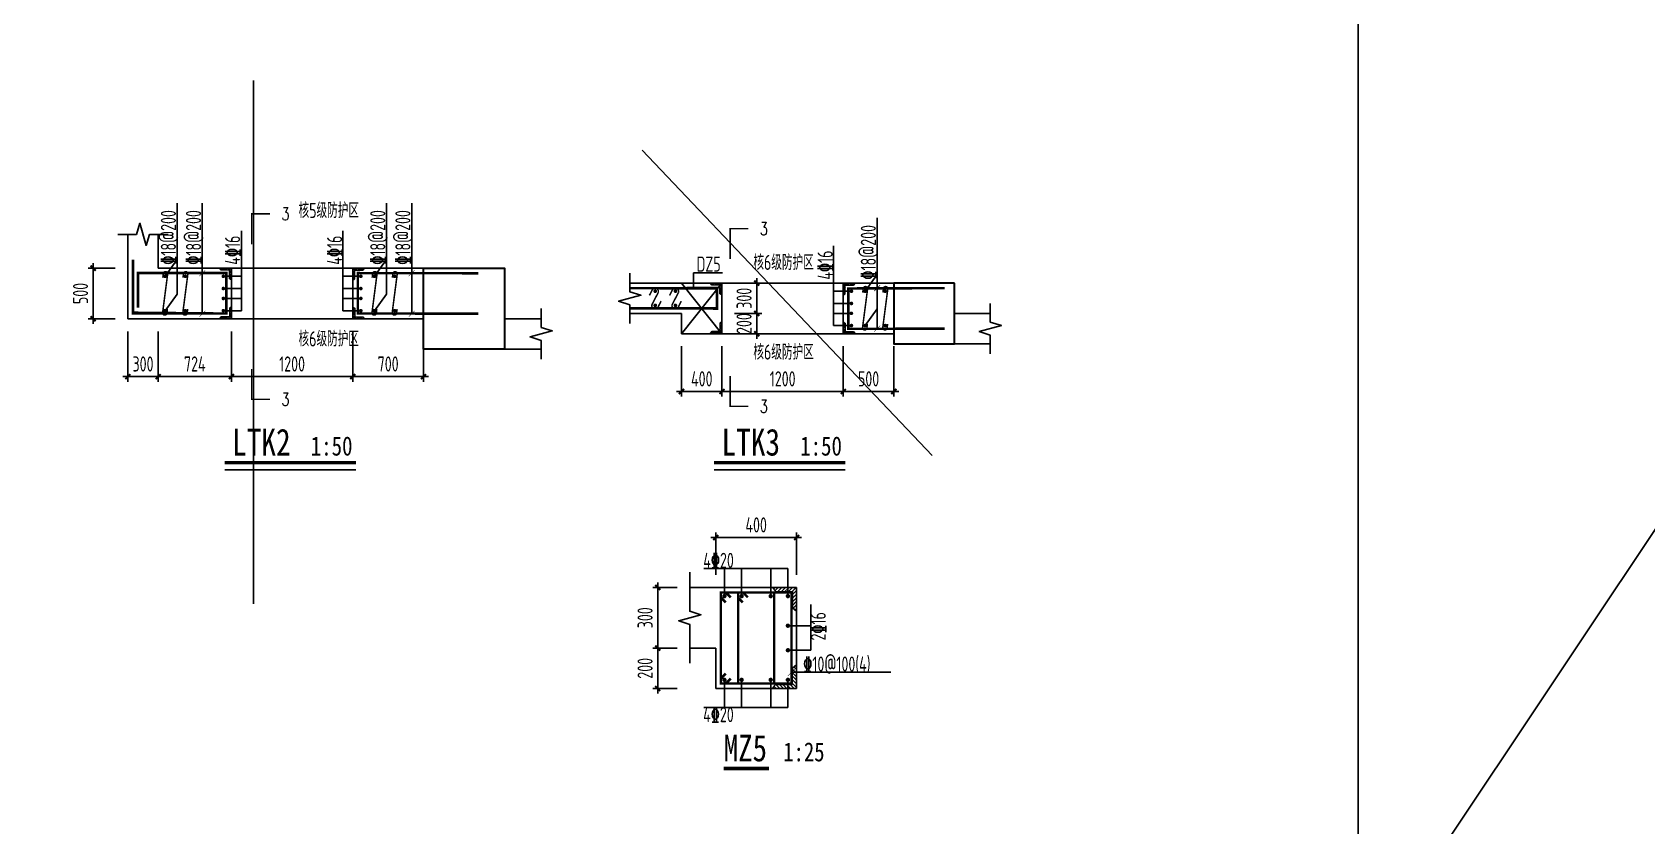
# Model space of a CAD drawing. Extents: x -502255 to 1362592, y -400300 to 332622.
# Drawn here: x 396208 to 412178, y -178782 to -170935 of the extents above; entities that cross this region are included whole.
import ezdxf

# ---------------------------------------------------------------- set-up
doc = ezdxf.new("R2010")
doc.units = 0
doc.header["$LTSCALE"] = 1000
doc.header["$MEASUREMENT"] = 0
doc.linetypes.add('DASH', pattern=[0.35, 0.25, -0.1])
for name, color, linetype in [('0_XREF', 7, 'Continuous'), ('DIM', 3, 'Continuous'), ('DIM_SYMB', 3, 'Continuous'), ('PUB_TEXT', 7, 'Continuous'), ('REIN', 1, 'Continuous'), ('REINL', 1, 'Continuous'), ('RF-QT', 30, 'Continuous'), ('TEXT', 53, 'Continuous'), ('THIN', 7, 'Continuous'), ('WALL', 2, 'Continuous')]:
    doc.layers.add(name, color=color, linetype=linetype)
doc.layers.add('人防细线', color=142, linetype='Continuous', lineweight=18)
doc.layers.add('砼柱', color=2, linetype='Continuous', lineweight=35)
doc.styles.add('_TCH_LABEL', font='COMPLEX', dxfattribs={"bigfont": 'GBCBIG'})
doc.styles.get("Standard").update_dxf_attribs({"font": 'tssdeng2.shx', "width": 0.7, "bigfont": '@@hztxt.shx'})
doc.styles.add('TSSD_Rein', font='tssdeng2.shx', dxfattribs={"width": 0.7, "bigfont": 'hztxt.shx'})
doc.styles.add('TYDG_01', font='', dxfattribs={"width": 0.8})
doc.styles.add('TYDG_03', font='simhei.ttf', dxfattribs={"width": 0.8})
doc.styles.get('TYDG_01').set_extended_font_data('SimSun')
doc.dimstyles.new('TSSD_50_50', dxfattribs={"dimtxt": 150, "dimasz": 50, "dimexe": 50, "dimexo": 125, "dimgap": 50, "dimtad": 1, "dimdec": 0, "dimzin": 0, "dimdsep": 46, "dimtxsty": 'Standard', "dimblk": 'ARCHTICK', "dimcen": 0, "dimdle": 50, "dimclrt": 7, "dimadec": 0, "dimazin": 0, "dimtfac": 1, "dimtdec": 0, "dimtix": 1, "dimtmove": 2, "dimatfit": 3, "dimfxl": 1, "dimtolj": 1, "dimtzin": 0, "dimarcsym": 0})

# ---------------------------------------------------------------- blocks, each defined once
blk = doc.blocks.new('MJ-U')
at = {"layer": 'WALL'}
h = blk.add_hatch(dxfattribs=at)
h.set_pattern_fill('ANSI31', color=6, scale=100, style=0)
h.set_pattern_definition([(45, (-873776.4609125886, -21584.62969364412), (-8.838834764831843, 8.838834764831844), [])])
h.paths.add_polyline_path([(-117.2434895858169, 0), (0, 0), (0, -118.4789451621473), (-20, -104.432258605957), (-20, -20), (-100.4030792638659, -20)])
at = {"layer": 'WALL', "color": 6}
blk.add_line((-117.2434895858169, 0), (-100.4030792638659, -20), dxfattribs=at)
at = {"layer": '人防细线', "color": 6}
for p, q in [((-117.2434895858169, 0), (0, 0)), ((-100.4030792638659, -20), (-117.2434895858169, 0)), ((0, 0), (0, -118.4789451621473)), ((-20, -20), (-100.4030792638659, -20)), ((-20, -104.432258605957), (-20, -20)), ((0, -118.4789451621473), (-20, -104.432258605957))]:
    blk.add_line(p, q, dxfattribs=at)
blk = doc.blocks.new('_ArchTick')
at = {"color": 0, "linetype": 'ByBlock', "const_width": 0.4}
blk.add_lwpolyline([(-0.5, -0.5), (0.5, 0.5)], dxfattribs=at)
blk = doc.blocks.new('*D1205')
at = {"layer": 'Defpoints', "color": 0, "transparency": 16777216}
for p in [(398177.5225163624, -173768.3104806227), (399377.5491287995, -173768.3104806405), (399377.5491287995, -174340.3770073185)]:
    blk.add_point(p, dxfattribs=at)
at = {"layer": 'DIM', "color": 0, "lineweight": -2, "transparency": 16777216}
for p, q in [((398177.5225163624, -173893.3104806227), (398177.5225163624, -174390.3770073185)), ((399377.5491287995, -173893.3104806405), (399377.5491287995, -174390.3770073185)), ((398127.5225163624, -174340.3770073185), (399427.5491287995, -174340.3770073185))]:
    blk.add_line(p, q, dxfattribs=at)
at = {"layer": 'DIM', "color": 0, "lineweight": -2, "transparency": 16777216, "xscale": 50, "yscale": 50, "zscale": 50, "rotation": 180}
blk.add_blockref('_ArchTick', (398177.5225163624, -174340.3770073185), dxfattribs=at)
at = {"layer": 'DIM', "color": 0, "lineweight": -2, "transparency": 16777216, "xscale": 50, "yscale": 50, "zscale": 50}
blk.add_blockref('_ArchTick', (399377.5491287995, -174340.3770073185), dxfattribs=at)
at = {"layer": 'DIM', "color": 7, "transparency": 16777216, "insert": (398777.5358225809, -174215.3770073185), "char_height": 150, "attachment_point": 5}
blk.add_mtext('\\A1;1200', dxfattribs=at)
blk = doc.blocks.new('*D1206')
at = {"layer": 'Defpoints', "color": 0, "transparency": 16777216}
for p in [(399377.5491287995, -173768.3104806346), (400078.0491084196, -173768.3104806284, -352.7284898632257), (400078.0491084196, -174340.3770073185)]:
    blk.add_point(p, dxfattribs=at)
at = {"layer": 'DIM', "color": 0, "lineweight": -2, "transparency": 16777216}
for p, q in [((399377.5491287995, -173893.3104806346), (399377.5491287995, -174390.3770073185)), ((400078.0491084196, -173893.3104806284), (400078.0491084196, -174390.3770073185)), ((399327.5491287995, -174340.3770073185), (400128.0491084196, -174340.3770073185))]:
    blk.add_line(p, q, dxfattribs=at)
at = {"layer": 'DIM', "color": 0, "lineweight": -2, "transparency": 16777216, "xscale": 50, "yscale": 50, "zscale": 50, "rotation": 180}
blk.add_blockref('_ArchTick', (399377.5491287995, -174340.3770073185), dxfattribs=at)
at = {"layer": 'DIM', "color": 0, "lineweight": -2, "transparency": 16777216, "xscale": 50, "yscale": 50, "zscale": 50}
blk.add_blockref('_ArchTick', (400078.0491084196, -174340.3770073185), dxfattribs=at)
at = {"layer": 'DIM', "color": 7, "transparency": 16777216, "insert": (399727.7991186095, -174215.3770073185), "char_height": 150, "attachment_point": 5}
blk.add_mtext('\\A1;700', dxfattribs=at)
blk = doc.blocks.new('*D1207')
at = {"layer": 'Defpoints', "color": 0, "transparency": 16777216}
for p in [(397453.0491491794, -173768.3104806278, -364.8000059774971), (398177.5225163625, -173768.3104806344), (397453.0491491792, -174340.3770073182)]:
    blk.add_point(p, dxfattribs=at)
at = {"layer": 'DIM', "color": 0, "lineweight": -2, "transparency": 16777216}
for p, q in [((397453.0491491794, -173893.3104806278), (397453.0491491792, -174390.3770073182)), ((398177.5225163625, -173893.3104806344), (398177.5225163623, -174390.3770073183)), ((398227.5225163624, -174340.3770073184), (397403.0491491792, -174340.3770073181))]:
    blk.add_line(p, q, dxfattribs=at)
at = {"layer": 'DIM', "color": 0, "lineweight": -2, "transparency": 16777216, "xscale": 50, "yscale": 50, "zscale": 50}
for p, rotation in [((397453.0491491792, -174340.3770073182), 179.9999999999851), ((398177.5225163624, -174340.3770073183), 359.9999999999851)]:
    blk.add_blockref('_ArchTick', p, dxfattribs=dict(at, rotation=rotation))
at = {"layer": 'DIM', "color": 7, "transparency": 16777216, "insert": (397815.2858327708, -174215.3770073183), "char_height": 150, "attachment_point": 5}
blk.add_mtext('\\A1;724', dxfattribs=at)
blk = doc.blocks.new('*D1208')
at = {"layer": 'Defpoints', "color": 0, "transparency": 16777216}
for p in [(397153.0491491723, -173768.3104806303, -213.7385498174705), (397453.0491491794, -173768.3104806278, -364.8000059774971), (397453.0491491794, -174340.3770073182)]:
    blk.add_point(p, dxfattribs=at)
at = {"layer": 'DIM', "color": 0, "lineweight": -2, "transparency": 16777216}
for p, q in [((397153.0491491723, -173893.3104806303), (397153.0491491723, -174390.3770073182)), ((397453.0491491794, -173893.3104806278), (397453.0491491794, -174390.3770073182)), ((397153.0491491723, -174340.3770073182), (397103.0491491723, -174340.3770073182)), ((397153.0491491723, -174340.3770073182), (397453.0491491794, -174340.3770073182)), ((397453.0491491794, -174340.3770073182), (397503.0491491794, -174340.3770073182))]:
    blk.add_line(p, q, dxfattribs=at)
at = {"layer": 'DIM', "color": 0, "lineweight": -2, "transparency": 16777216, "xscale": 50, "yscale": 50, "zscale": 50}
blk.add_blockref('_ArchTick', (397153.0491491723, -174340.3770073182), dxfattribs=at)
at = {"layer": 'DIM', "color": 0, "lineweight": -2, "transparency": 16777216, "xscale": 50, "yscale": 50, "zscale": 50, "rotation": 180}
blk.add_blockref('_ArchTick', (397453.0491491794, -174340.3770073182), dxfattribs=at)
at = {"layer": 'DIM', "color": 7, "transparency": 16777216, "insert": (397303.0491491759, -174215.3770073182), "char_height": 150, "attachment_point": 5}
blk.add_mtext('\\A1;300', dxfattribs=at)
blk = doc.blocks.new('*D1209')
at = {"layer": 'Defpoints', "color": 0, "transparency": 16777216}
for p in [(397153.0491491699, -173268.3104806232, -213.7385498174705), (396809.5490075235, -173768.3104806303), (397153.0491491723, -173768.3104806303, -364.8000059774971)]:
    blk.add_point(p, dxfattribs=at)
at = {"layer": 'DIM', "color": 0, "lineweight": -2, "transparency": 16777216}
for p, q in [((397028.0491491699, -173268.3104806232), (396759.5490075235, -173268.3104806232)), ((396809.5490075235, -173218.3104806232), (396809.5490075235, -173818.3104806303)), ((397028.0491491723, -173768.3104806303), (396759.5490075235, -173768.3104806303))]:
    blk.add_line(p, q, dxfattribs=at)
at = {"layer": 'DIM', "color": 0, "lineweight": -2, "transparency": 16777216, "xscale": 50, "yscale": 50, "zscale": 50}
for p, rotation in [((396809.5490075235, -173268.3104806232), 90), ((396809.5490075235, -173768.3104806303), 270)]:
    blk.add_blockref('_ArchTick', p, dxfattribs=dict(at, rotation=rotation))
at = {"layer": 'DIM', "color": 7, "transparency": 16777216, "insert": (396684.5490075235, -173518.3104806267), "char_height": 150, "attachment_point": 5, "rotation": 90}
blk.add_mtext('\\A1;500', dxfattribs=at)
blk = doc.blocks.new('*D1210')
at = {"layer": 'Defpoints', "color": 0, "transparency": 16777216}
for p in [(403030.466128335, -173915.6495900031), (404230.4927407722, -173915.6495900209), (404230.4927407722, -174487.7161166989)]:
    blk.add_point(p, dxfattribs=at)
at = {"layer": 'DIM', "color": 0, "lineweight": -2, "transparency": 16777216}
for p, q in [((403030.466128335, -174040.6495900031), (403030.466128335, -174537.7161166989)), ((404230.4927407722, -174040.6495900209), (404230.4927407722, -174537.7161166989)), ((402980.466128335, -174487.7161166989), (404280.4927407722, -174487.7161166989))]:
    blk.add_line(p, q, dxfattribs=at)
at = {"layer": 'DIM', "color": 0, "lineweight": -2, "transparency": 16777216, "xscale": 50, "yscale": 50, "zscale": 50, "rotation": 180}
blk.add_blockref('_ArchTick', (403030.466128335, -174487.7161166989), dxfattribs=at)
at = {"layer": 'DIM', "color": 0, "lineweight": -2, "transparency": 16777216, "xscale": 50, "yscale": 50, "zscale": 50}
blk.add_blockref('_ArchTick', (404230.4927407722, -174487.7161166989), dxfattribs=at)
at = {"layer": 'DIM', "color": 7, "transparency": 16777216, "insert": (403630.4794345537, -174362.7161166989), "char_height": 150, "attachment_point": 5}
blk.add_mtext('\\A1;1200', dxfattribs=at)
blk = doc.blocks.new('*D1211')
at = {"layer": 'Defpoints', "color": 0, "transparency": 16777216}
for p in [(404230.4927407722, -173915.6495900209), (404730.4927768309, -173915.6495900135), (404230.4927407722, -174487.7161166989)]:
    blk.add_point(p, dxfattribs=at)
at = {"layer": 'DIM', "color": 0, "lineweight": -2, "transparency": 16777216}
for p, q in [((404230.4927407722, -174040.6495900209), (404230.4927407722, -174537.7161166989)), ((404730.4927768309, -174040.6495900135), (404730.4927768309, -174537.7161166989)), ((404780.4927768309, -174487.7161166989), (404180.4927407722, -174487.7161166989))]:
    blk.add_line(p, q, dxfattribs=at)
at = {"layer": 'DIM', "color": 0, "lineweight": -2, "transparency": 16777216, "xscale": 50, "yscale": 50, "zscale": 50, "rotation": 180}
blk.add_blockref('_ArchTick', (404230.4927407722, -174487.7161166989), dxfattribs=at)
at = {"layer": 'DIM', "color": 0, "lineweight": -2, "transparency": 16777216, "xscale": 50, "yscale": 50, "zscale": 50}
blk.add_blockref('_ArchTick', (404730.4927768309, -174487.7161166989), dxfattribs=at)
at = {"layer": 'DIM', "color": 7, "transparency": 16777216, "insert": (404480.4927588016, -174362.7161166989), "char_height": 150, "attachment_point": 5}
blk.add_mtext('\\A1;500', dxfattribs=at)
blk = doc.blocks.new('*D1212')
at = {"layer": 'Defpoints', "color": 0, "transparency": 16777216}
for p in [(402630.4927407722, -173915.649590015), (403030.4661283351, -173915.6495900209), (403030.4661283351, -174487.7161166989)]:
    blk.add_point(p, dxfattribs=at)
at = {"layer": 'DIM', "color": 0, "lineweight": -2, "transparency": 16777216}
for p, q in [((402630.4927407722, -174040.649590015), (402630.4927407722, -174537.7161166989)), ((403030.4661283351, -174040.6495900209), (403030.4661283351, -174537.7161166989)), ((402580.4927407722, -174487.7161166989), (403080.4661283351, -174487.7161166989))]:
    blk.add_line(p, q, dxfattribs=at)
at = {"layer": 'DIM', "color": 0, "lineweight": -2, "transparency": 16777216, "xscale": 50, "yscale": 50, "zscale": 50, "rotation": 180}
blk.add_blockref('_ArchTick', (402630.4927407722, -174487.7161166989), dxfattribs=at)
at = {"layer": 'DIM', "color": 0, "lineweight": -2, "transparency": 16777216, "xscale": 50, "yscale": 50, "zscale": 50}
blk.add_blockref('_ArchTick', (403030.4661283351, -174487.7161166989), dxfattribs=at)
at = {"layer": 'DIM', "color": 7, "transparency": 16777216, "insert": (402830.4794345537, -174362.7161166989), "char_height": 150, "attachment_point": 5}
blk.add_mtext('\\A1;400', dxfattribs=at)
blk = doc.blocks.new('*D1213')
at = {"layer": 'Defpoints', "color": 0, "transparency": 16777216}
for p in [(403768.4991040826, -175932.002794223), (402968.4991040826, -176425.5628210186, -274.2535809509672), (403768.4991040826, -176425.5628210236, -342.8072807859662)]:
    blk.add_point(p, dxfattribs=at)
at = {"layer": 'DIM', "color": 0, "lineweight": -2, "transparency": 16777216}
for p, q in [((402918.4991040826, -175932.002794223), (403818.4991040826, -175932.002794223)), ((402968.4991040826, -176300.5628210186), (402968.4991040826, -175882.002794223)), ((403768.4991040826, -176300.5628210236), (403768.4991040826, -175882.002794223))]:
    blk.add_line(p, q, dxfattribs=at)
at = {"layer": 'DIM', "color": 0, "lineweight": -2, "transparency": 16777216, "xscale": 50, "yscale": 50, "zscale": 50, "rotation": 180}
blk.add_blockref('_ArchTick', (402968.4991040826, -175932.002794223), dxfattribs=at)
at = {"layer": 'DIM', "color": 0, "lineweight": -2, "transparency": 16777216, "xscale": 50, "yscale": 50, "zscale": 50}
blk.add_blockref('_ArchTick', (403768.4991040826, -175932.002794223), dxfattribs=at)
at = {"layer": 'DIM', "color": 7, "transparency": 16777216, "insert": (403368.4991040826, -175807.002794223), "char_height": 150, "attachment_point": 5}
blk.add_mtext('\\A1;400', dxfattribs=at)
blk = doc.blocks.new('*D1214')
at = {"layer": 'Defpoints', "color": 0, "transparency": 16777216}
for p in [(402394.737655196, -177025.5628210222), (402712.1718023354, -177025.5628210222, -342.8072807859662), (402712.1718023304, -177425.5628210222, -274.2535809509672)]:
    blk.add_point(p, dxfattribs=at)
at = {"layer": 'DIM', "color": 0, "lineweight": -2, "transparency": 16777216}
for p, q in [((402587.1718023354, -177025.5628210222), (402344.737655196, -177025.5628210222)), ((402394.737655196, -177475.5628210222), (402394.737655196, -176975.5628210222)), ((402587.1718023304, -177425.5628210222), (402344.737655196, -177425.5628210222))]:
    blk.add_line(p, q, dxfattribs=at)
at = {"layer": 'DIM', "color": 0, "lineweight": -2, "transparency": 16777216, "xscale": 50, "yscale": 50, "zscale": 50}
for p, rotation in [((402394.737655196, -177025.5628210222), 90), ((402394.737655196, -177425.5628210222), 270)]:
    blk.add_blockref('_ArchTick', p, dxfattribs=dict(at, rotation=rotation))
at = {"layer": 'DIM', "color": 7, "transparency": 16777216, "insert": (402269.737655196, -177225.5628210221), "char_height": 150, "attachment_point": 5, "rotation": 90}
blk.add_mtext('\\A1;200', dxfattribs=at)
blk = doc.blocks.new('*D1215')
at = {"layer": 'Defpoints', "color": 0, "transparency": 16777216}
for p in [(402712.171802328, -176425.5628210222, -239.9767310334678), (402394.737655196, -177025.5628210222), (402712.1718023354, -177025.5628210222, -342.8072807859662)]:
    blk.add_point(p, dxfattribs=at)
at = {"layer": 'DIM', "color": 0, "lineweight": -2, "transparency": 16777216}
for p, q in [((402587.171802328, -176425.5628210222), (402344.737655196, -176425.5628210222)), ((402394.737655196, -176375.5628210222), (402394.737655196, -177075.5628210222)), ((402587.1718023354, -177025.5628210222), (402344.737655196, -177025.5628210222))]:
    blk.add_line(p, q, dxfattribs=at)
at = {"layer": 'DIM', "color": 0, "lineweight": -2, "transparency": 16777216, "xscale": 50, "yscale": 50, "zscale": 50}
for p, rotation in [((402394.737655196, -176425.5628210222), 90), ((402394.737655196, -177025.5628210222), 270)]:
    blk.add_blockref('_ArchTick', p, dxfattribs=dict(at, rotation=rotation))
at = {"layer": 'DIM', "color": 7, "transparency": 16777216, "insert": (402269.737655196, -176725.5628210221), "char_height": 150, "attachment_point": 5, "rotation": 90}
blk.add_mtext('\\A1;300', dxfattribs=at)
blk = doc.blocks.new('*D1220')
at = {"layer": 'Defpoints', "color": 0, "transparency": 16777216}
for p in [(403030.4927408581, -173415.6495907156, -213.7385498174705), (403030.4927408556, -173715.6495907228, -364.8000059774971), (403373.9928825045, -173715.6495907228)]:
    blk.add_point(p, dxfattribs=at)
at = {"layer": 'DIM', "color": 0, "lineweight": -2, "transparency": 16777216}
for p, q in [((403155.4927408581, -173415.6495907156), (403423.9928825045, -173415.6495907156)), ((403373.9928825045, -173415.6495907156), (403373.9928825045, -173365.6495907156)), ((403373.9928825045, -173415.6495907156), (403373.9928825045, -173715.6495907228)), ((403155.4927408556, -173715.6495907228), (403423.9928825045, -173715.6495907228)), ((403373.9928825045, -173715.6495907228), (403373.9928825045, -173765.6495907228))]:
    blk.add_line(p, q, dxfattribs=at)
at = {"layer": 'DIM', "color": 0, "lineweight": -2, "transparency": 16777216, "xscale": 50, "yscale": 50, "zscale": 50}
for p, rotation in [((403373.9928825045, -173415.6495907156), 270), ((403373.9928825045, -173715.6495907228), 90)]:
    blk.add_blockref('_ArchTick', p, dxfattribs=dict(at, rotation=rotation))
at = {"layer": 'DIM', "color": 7, "transparency": 16777216, "insert": (403248.9928825045, -173565.6495907191), "char_height": 150, "attachment_point": 5, "rotation": 90}
blk.add_mtext('\\A1;300', dxfattribs=at)
blk = doc.blocks.new('*D1221')
at = {"layer": 'Defpoints', "color": 0, "transparency": 16777216}
for p in [(403030.4927408556, -173715.6495907228, -364.8000059774971), (403373.9928825045, -173715.6495907228), (403030.4927408573, -173915.6495908243, -264.092368488747)]:
    blk.add_point(p, dxfattribs=at)
at = {"layer": 'DIM', "color": 0, "lineweight": -2, "transparency": 16777216}
for p, q in [((403155.4927408556, -173715.6495907228), (403423.9928825045, -173715.6495907228)), ((403373.9928825045, -173715.6495907228), (403373.9928825045, -173665.6495907228)), ((403373.9928825045, -173915.6495908243), (403373.9928825045, -173715.6495907228)), ((403155.4927408573, -173915.6495908243), (403423.9928825045, -173915.6495908243)), ((403373.9928825045, -173915.6495908243), (403373.9928825045, -173965.6495908243))]:
    blk.add_line(p, q, dxfattribs=at)
at = {"layer": 'DIM', "color": 0, "lineweight": -2, "transparency": 16777216, "xscale": 50, "yscale": 50, "zscale": 50}
for p, rotation in [((403373.9928825045, -173715.6495907228), 270), ((403373.9928825045, -173915.6495908243), 90)]:
    blk.add_blockref('_ArchTick', p, dxfattribs=dict(at, rotation=rotation))
at = {"layer": 'DIM', "color": 7, "transparency": 16777216, "insert": (403248.9928825045, -173815.6495907734), "char_height": 150, "attachment_point": 5, "rotation": 90}
blk.add_mtext('\\A1;200', dxfattribs=at)

msp = doc.modelspace()

# ---------------------------------------------------------------- linework, layer by layer
for p, q in [((440188.9582553599, -133959.84535906), (388167.4788773069, -211991.9572946876)), ((398396.4731583241, -171410.0210991148), (398396.4731583241, -176586.4329369054)), ((405111.047535059, -175120.774749137), (402241.2127334541, -172099.1252621613)), ((398177.5491287995, -173268.3104806392), (399377.5491287995, -173268.3104806392)), ((402630.4927407722, -173915.6495908241), (403030.4927407722, -173415.649590823)), ((403030.4927407722, -173915.6495908241), (402630.4927407722, -173415.649590823)), ((404230.4927407722, -173415.6495908226), (403030.4927407722, -173415.649590823)), ((398177.5491287995, -173768.3104814442), (399377.5491287995, -173768.3104814442)), ((403030.4927407722, -173915.6495908243), (404230.4927407722, -173915.6495908246)), ((403682.4991040825, -176238.5579721605), (402852.170648423, -176238.5579721605)), ((403054.4991040827, -176511.5628210193), (403054.4991040824, -176238.5579721608)), ((403224.4211734534, -176511.562821015), (403224.4211734531, -176238.5579721562)), ((403512.577034712, -176511.5628210146), (403512.5770347115, -176238.5579721558)), ((403682.4991040825, -176511.5628210191), (403682.4991040825, -176238.5579721605)), ((402712.1718023354, -176425.5628210222), (403768.4991040826, -176425.5628210222)), ((403768.4991040826, -176425.5628210186), (403768.4991040826, -177425.5628210186)), ((403908.4782028585, -177046.812613268), (403908.4782028585, -176594.0275248497)), ((403682.4991040825, -176804.3130287739), (403908.4782028584, -176804.3130287739)), ((402968.4991040825, -177025.5628210222), (402712.1718023354, -177025.5628210222)), ((402968.4991040826, -177425.5628210222), (402968.4991040826, -177025.5628210222)), ((403682.4991040825, -177046.812613268), (403908.4782028585, -177046.812613268)), ((403718.4991040826, -177264.9338294651), (404701.3692157837, -177264.9338294651)), ((402968.4991040826, -177425.5628210222), (403768.4991040826, -177425.5628210222)), ((403054.4991040826, -177339.5628210185), (403054.4991040824, -177612.5676698767)), ((403224.4211734534, -177339.5628210226), (403224.4211734531, -177612.5676698813)), ((403512.577034712, -177339.562821023), (403512.5770347115, -177612.5676698817)), ((403682.4991040825, -177339.5628210184), (403682.4991040825, -177612.567669877)), ((403682.4991040825, -177612.567669877), (402852.170648423, -177612.567669877))]:
    msp.add_line(p, q)
msp.add_lwpolyline([(395229.0763699152, -170459.6908155857), (409325.0732194213, -170459.6908155857), (409325.0732194213, -178984.8968980275), (395229.0763699152, -178984.8968980275)], close=True)
for points, const_width in [([(397203.0016979463, -173184.4420514875), (397203.0016979426, -173718.3104806171), (398127.5491287991, -173718.3104806275), (398127.5491287959, -173318.3104806281), (397253.0016979454, -173318.3104806269), (397253.001697943, -173658.3497203606)], 25), ([(397860.3013975279, -173347.6875035861), (397919.0554434398, -173288.9334576741)], 5), ([(400619.9614216179, -173718.3104806177), (399427.5491287999, -173718.3104806275), (399427.5491288032, -173318.3104806281), (400619.9614216179, -173318.3104806269)], 25), ([(399931.4978301221, -173347.6875035861), (399990.251876034, -173288.9334576741)], 5), ([(404535.8914979212, -173495.0266136739), (404594.6455438331, -173436.272567762)], 5), ([(402117.9927587938, -173665.6495908237), (402980.4927407319, -173665.6495908227), (402980.4927407351, -173465.6495908233), (402117.9927587938, -173465.6495908312)], 25), ([(405233.4580622952, -173865.6495907055), (404280.4927407726, -173865.6495907154), (404280.4927407759, -173465.649590716), (405233.4580622952, -173465.6495907147)], 25), ([(397860.3013975279, -173747.6875035837), (397919.0554434398, -173688.9334576718)], 5), ([(399931.4978301221, -173747.6875035837), (399990.251876034, -173688.9334576718)], 5), ([(404535.8914979212, -173895.0266136716), (404594.6455438331, -173836.2725677596)], 5), ([(403116.4991040828, -176523.5628210228), (403068.4991040826, -176475.5628210225)], 25), ([(403190.1795207472, -176475.5628210222), (403190.1795207472, -177375.5628210186)], 25), ([(403286.4211734536, -176523.5628210189), (403238.4211734534, -176475.5628210186)], 25), ([(403546.818687418, -176475.5628210222), (403546.818687418, -177375.5628210186)], 25), ([(403066.4991040826, -176573.5628210227), (403018.4991040826, -176525.5628210222)], 25), ([(403236.4211734534, -176573.5628210188), (403188.4211734534, -176525.5628210183)], 25), ([(403066.4991040826, -177277.5628210182), (403018.4991040826, -177325.5628210186)], 25), ([(403755.9004501754, -177227.5324833723), (403681.0977579898, -177302.3351755579)], 5), ([(403116.4991040828, -177327.562821018), (403068.4991040826, -177375.5628210183)], 25)]:
    msp.add_lwpolyline(points, dxfattribs=dict(const_width=const_width))
at = {"const_width": 25}
msp.add_lwpolyline([(403018.4991040826, -176475.5628210189), (403018.4991040826, -177375.5628210186), (403718.4991040826, -177375.5628210186), (403718.4991040826, -176475.5628210233)], close=True, dxfattribs=at)
at = {"layer": 'DIM_SYMB', "const_width": 35}
for points in [[(398110.689732921, -175191.4634814551), (399408.7058846999, -175191.4634814551)], [(402952.3579581088, -175191.4634814551), (404250.3741098877, -175191.4634814551)]]:
    msp.add_lwpolyline(points, dxfattribs=at)
at = {"layer": 'DIM_SYMB'}
for points in [[(398110.689732921, -175261.4634814551), (399408.7058846999, -175261.4634814551)], [(402952.3579581088, -175261.4634814551), (404250.3741098877, -175261.4634814551)]]:
    msp.add_lwpolyline(points, dxfattribs=at)
at = {"layer": 'DIM_SYMB', "lineweight": -3, "const_width": 35}
msp.add_lwpolyline([(403047.1969037455, -178215.5344716433), (403496.4374100746, -178215.5344716433)], dxfattribs=at)
at = {"layer": 'PUB_TEXT', "const_width": 15, "elevation": 150}
for points in [[(398558.0074020074, -172730.4823467729), (398378.0074020074, -172730.4823467729), (398378.0074020074, -173030.4823467729)], [(403290.4855815925, -172877.8214569566), (403110.4855815925, -172877.8214569566), (403110.4855815925, -173177.8214569566)], [(398558.0074020074, -174564.9122918108), (398378.0074020074, -174564.9122918108), (398378.0074020074, -174264.9122918108)], [(403290.4855815925, -174634.4150268613), (403110.4855815925, -174634.4150268613), (403110.4855815925, -174334.4150268613)]]:
    msp.add_lwpolyline(points, dxfattribs=at)
at = {"layer": 'REIN', "linetype": 'DASH', "ltscale": 0.3, "const_width": 15, "elevation": 150}
for points in [[(397498.8195320881, -173361.4373585901), (397503.4182177719, -173321.7025867903, -0.9976710513040715), (397546.4757196645, -173326.5841140662), (397496.8536721359, -173707.5045875468, 1.002334385360275), (397539.9111740285, -173712.3861148226), (397544.5098597124, -173672.6513430229)], [(399570.0159646823, -173361.4373585901), (399574.6146503661, -173321.7025867903, -0.9976710513040715), (399617.6721522587, -173326.5841140662), (399568.0501047301, -173707.5045875468, 1.002334385360275), (399611.1076066227, -173712.3861148226), (399615.7062923066, -173672.6513430229)], [(404422.9595766549, -173508.7764686779), (404427.5582623388, -173469.0416968782, -0.9976710513040715), (404470.6157642314, -173473.9232241541), (404420.9937167027, -173854.8436976346, 1.002334385360275), (404464.0512185954, -173859.7252249105), (404468.6499042793, -173819.9904531107)]]:
    msp.add_lwpolyline(points, format="xyb", dxfattribs=at)
at = {"layer": 'REIN', "ltscale": 0.5}
for points, const_width in [([(397530.5164982876, -173348.3104806408, 1), (397512.5164982876, -173348.3104806408, 1)], 18), ([(397730.5164982876, -173348.3104806408, 1), (397712.5164982876, -173348.3104806408, 1)], 18), ([(398106.5491287991, -173348.3104806408, 1), (398088.5491287991, -173348.3104806408, 1)], 18), ([(399448.5491287999, -173348.3104806408, -1), (399466.5491287999, -173348.3104806408, -1)], 18), ([(399601.7129308818, -173348.3104806408, 1), (399583.7129308818, -173348.3104806408, 1)], 18), ([(399801.7129308818, -173348.3104806408, 1), (399783.7129308818, -173348.3104806408, 1)], 18), ([(398106.5491287991, -173469.3289152541, 1), (398088.5491287991, -173469.3289152541, 1)], 18), ([(398106.5491287991, -173567.2920460141, -1), (398088.5491287991, -173567.2920460141, -1)], 18), ([(399448.5491287999, -173469.3289152541, -1), (399466.5491287999, -173469.3289152541, -1)], 18), ([(399448.5491287999, -173567.2920460141, 1), (399466.5491287999, -173567.2920460141, 1)], 18), ([(402379.007483348, -173495.649590836, 1), (402361.007483348, -173495.649590836, 1)], 18), ([(402579.007483348, -173495.649590836, 1), (402561.007483348, -173495.649590836, 1)], 18), ([(404301.4927407726, -173495.6495907286, -1), (404319.4927407726, -173495.6495907286, -1)], 18), ([(404301.4927407726, -173616.668025342, -1), (404319.4927407726, -173616.668025342, -1)], 18), ([(404454.6565428544, -173495.6495907286, 1), (404436.6565428544, -173495.6495907286, 1)], 18), ([(404654.6565428544, -173495.6495907286, 1), (404636.6565428544, -173495.6495907286, 1)], 18), ([(397530.5164982876, -173688.3104806402, -1), (397512.5164982876, -173688.3104806402, -1)], 18), ([(397730.5164982876, -173688.3104806402, -1), (397712.5164982876, -173688.3104806402, -1)], 18), ([(398106.5491287991, -173688.3104806402, -1), (398088.5491287991, -173688.3104806402, -1)], 18), ([(399448.5491287999, -173688.3104806402, 1), (399466.5491287999, -173688.3104806402, 1)], 18), ([(399601.7129308818, -173688.3104806402, -1), (399583.7129308818, -173688.3104806402, -1)], 18), ([(399801.7129308818, -173688.3104806402, -1), (399783.7129308818, -173688.3104806402, -1)], 18), ([(402379.007483348, -173635.6495907916, -1), (402361.007483348, -173635.6495907916, -1)], 18), ([(402579.007483348, -173635.6495907916, -1), (402561.007483348, -173635.6495907916, -1)], 18), ([(404301.4927407726, -173714.631156102, 1), (404319.4927407726, -173714.631156102, 1)], 18), ([(404301.4927407726, -173835.649590728, 1), (404319.4927407726, -173835.649590728, 1)], 18), ([(404454.6565428544, -173835.649590728, -1), (404436.6565428544, -173835.649590728, -1)], 18), ([(404654.6565428544, -173835.649590728, -1), (404636.6565428544, -173835.649590728, -1)], 18), ([(403043.6991040825, -176511.5628210189, -1), (403065.2991040826, -176511.5628210189, -1)], 21.6), ([(403213.6211734533, -176511.5628210192, -1), (403235.2211734533, -176511.5628210192, -1)], 21.6), ([(403523.3770347121, -176511.5628210188, 1), (403501.7770347121, -176511.5628210188, 1)], 21.6), ([(403693.2991040825, -176511.5628210189, 1), (403671.6991040825, -176511.5628210189, 1)], 21.6), ([(403693.2991040825, -176804.3130287739, 1), (403671.6991040825, -176804.3130287739, 1)], 21.6), ([(403693.2991040825, -177046.812613268, -1), (403671.6991040825, -177046.812613268, -1)], 21.6), ([(403043.6991040825, -177339.5628210183, 1), (403065.2991040826, -177339.5628210183, 1)], 21.6), ([(403213.6211734533, -177339.5628210183, 1), (403235.2211734533, -177339.5628210183, 1)], 21.6), ([(403523.3770347121, -177339.5628210188, -1), (403501.7770347121, -177339.5628210187, -1)], 21.6), ([(403693.2991040825, -177339.5628210183, -1), (403671.6991040825, -177339.5628210183, -1)], 21.6)]:
    msp.add_lwpolyline(points, format="xyb", close=True, dxfattribs=dict(at, const_width=const_width))
at = {"layer": 'REIN', "ltscale": 0.3, "const_width": 15, "elevation": 150}
for points in [[(397698.8195320881, -173361.4373585901), (397703.4182177719, -173321.7025867903, -0.9976710513040715), (397746.4757196645, -173326.5841140662), (397696.8536721359, -173707.5045875468, 1.002334385360275), (397739.9111740285, -173712.3861148226), (397744.5098597124, -173672.6513430229)], [(399770.0159646823, -173361.4373585901), (399774.6146503661, -173321.7025867903, -0.9976710513040715), (399817.6721522587, -173326.5841140662), (399768.0501047301, -173707.5045875468, 1.002334385360275), (399811.1076066227, -173712.3861148226), (399815.7062923066, -173672.6513430229)], [(404622.9595766549, -173508.7764686779), (404627.5582623388, -173469.0416968782, -0.9976710513040715), (404670.6157642314, -173473.9232241541), (404620.9937167027, -173854.8436976346, 1.002334385360275), (404664.0512185954, -173859.7252249105), (404668.6499042793, -173819.9904531107)]]:
    msp.add_lwpolyline(points, format="xyb", dxfattribs=at)
at = {"layer": 'REINL', "const_width": 15}
for points in [[(402311.9441317036, -173537.3949560747), (402339.6087032934, -173484.1533231287, -0.8887648095419558), (402400.4062634025, -173507.1458585432), (402339.6087032934, -173624.1533230844, 1.125157059848163), (402400.4062634025, -173647.1458584988), (402428.0708349923, -173593.9042255529)], [(402511.9441317036, -173537.3949560747), (402539.6087032934, -173484.1533231287, -0.8887648095419558), (402600.4062634025, -173507.1458585432), (402539.6087032934, -173624.1533230844, 1.125157059848163), (402600.4062634025, -173647.1458584988), (402628.0708349923, -173593.9042255529)]]:
    msp.add_lwpolyline(points, format="xyb", dxfattribs=at)
at = {"layer": 'RF-QT'}
for p, q in [((397153.0491491724, -172933.4146871213), (397153.0491491724, -173768.3104815258)), ((397453.0491491794, -172933.4146871213), (397453.0491491794, -173268.3104806392)), ((398177.5491287995, -173268.3104806392), (397453.0491491794, -173268.3104806392)), ((398177.5491287995, -173768.3104814442), (398177.5491287995, -173268.3104806392)), ((399377.5491287995, -173768.3104813486), (399377.5491287995, -173268.3104807348)), ((399377.5491287995, -173268.3104807348), (400078.0491084196, -173268.3104807906)), ((403030.4927407722, -173415.649590823), (402117.9927587938, -173415.6495908233)), ((403030.4927407722, -173915.6495908243), (403030.4927407722, -173415.649590823)), ((404730.4927407722, -173415.6495908225), (404230.4927407722, -173415.6495908226)), ((404230.4927407722, -173915.6495908246), (404230.4927407722, -173415.6495908226)), ((402117.9927587938, -173715.6495908241), (402630.4927407722, -173715.6495908241)), ((402630.4927407722, -173915.6495908241), (402630.4927407722, -173715.6495908241)), ((405684.7601436945, -173715.6495908222), (405330.4927407722, -173715.6495908223)), ((397153.0491491724, -173768.3104815258), (398177.5491287995, -173768.3104814442)), ((399377.5491287995, -173768.3104813486), (400078.0491084196, -173768.3104812928)), ((401241.7565016418, -173768.3104812703), (400878.0490726084, -173768.3104813178)), ((402630.4927407722, -173915.6495908241), (403030.4927407722, -173915.6495908243)), ((404230.4927407722, -173915.6495908245), (404730.4927407722, -173915.6495908247)), ((400878.0491084196, -174068.3104813131), (401241.7565016418, -174068.3104812668)), ((405330.4927407722, -174015.6495908248), (405684.7601436945, -174015.6495908249))]:
    msp.add_line(p, q, dxfattribs=at)
at = {"layer": 'TEXT', "ltscale": 100}
for p, q in [((397641.1284763103, -172623.3233472121), (397641.1284763103, -173523.3747561116)), ((397889.6784204839, -172623.3233472121), (397889.6784204839, -173718.3104806278)), ((399712.3249089046, -172623.3233472121), (399712.3249089046, -173523.3747561116)), ((399960.8748530781, -172623.3233472121), (399960.8748530781, -173718.3104806278)), ((404565.2685208772, -172770.6624573), (404565.2685208772, -173865.6495907124)), ((398276.087071209, -173688.3104806402), (398276.087071209, -172899.7107966989)), ((399279.01118639, -173688.3104806402), (399279.01118639, -172899.7107966989)), ((404131.9547983627, -173835.649590728), (404131.9547983627, -173047.0499067868)), ((397521.5164982876, -173348.3104806408), (397641.1284763103, -173183.3747561121)), ((399592.7129308818, -173348.3104806408), (399712.3249089046, -173183.3747561121)), ((398097.5491287991, -173348.3104806408), (398276.087071209, -173348.3104806408)), ((399457.5491287999, -173348.3104806408), (399279.01118639, -173348.3104806408)), ((402749.4962725826, -173314.6935639571), (403035.0193441911, -173314.6935639571)), ((402749.4962725826, -173478.4236342094), (402749.4962725826, -173314.6935639571)), ((404445.6565428544, -173495.6495907286), (404565.2685208772, -173330.7138662)), ((397521.5164982876, -173688.3104806402), (397641.1284763103, -173523.3747561116)), ((398097.5491287991, -173469.3289152541), (398276.087071209, -173469.3289152541)), ((398097.5491287991, -173567.2920460141), (398276.087071209, -173567.2920460141)), ((399457.5491287999, -173469.3289152541), (399279.01118639, -173469.3289152541)), ((399457.5491287999, -173567.2920460141), (399279.0111863901, -173567.2920460141)), ((399592.7129308818, -173688.3104806402), (399712.3249089046, -173523.3747561116)), ((404310.4927407726, -173495.6495907286), (404131.9547983627, -173495.6495907286)), ((398097.5491287991, -173688.3104806402), (398276.087071209, -173688.3104806402)), ((399457.5491287999, -173688.3104806402), (399279.01118639, -173688.3104806402)), ((404310.4927407726, -173616.668025342), (404131.9547983627, -173616.668025342)), ((404310.4927407726, -173714.631156102), (404131.9547983627, -173714.631156102)), ((404445.6565428544, -173835.649590728), (404565.2685208772, -173670.7138661994)), ((404310.4927407726, -173835.649590728), (404131.9547983627, -173835.649590728))]:
    msp.add_line(p, q, dxfattribs=at)
at = {"layer": 'THIN'}
for points in [[(397053.0491491958, -172933.4146871213), (397238.0491491958, -172933.4146871213), (397273.0491491958, -172823.4146871213), (397333.0491491958, -173043.4146871213), (397368.0491491958, -172933.4146871213), (397553.0491491957, -172933.4146871213)], [(402117.9927587938, -173815.6495907952), (402117.9927587938, -173630.6495907952), (402007.9927587938, -173595.6495907952), (402227.9927587938, -173535.6495907952), (402117.9927587938, -173500.6495907952), (402117.9927587938, -173315.6495907953)], [(401241.7565016418, -174168.3104812421), (401241.7565016418, -173983.3104812422), (401131.7565016418, -173948.3104812422), (401351.7565016418, -173888.3104812422), (401241.7565016418, -173853.3104812422), (401241.7565016418, -173668.3104812423)], [(405684.7601436945, -174115.6495907941), (405684.7601436945, -173930.6495907941), (405574.7601436945, -173895.6495907941), (405794.7601436945, -173835.6495907941), (405684.7601436945, -173800.6495907941), (405684.7601436945, -173615.6495907942)], [(402712.1718023354, -177175.5628210221), (402712.1718023354, -176790.5628210222), (402602.1718023354, -176755.5628210222), (402822.1718023354, -176695.5628210222), (402712.1718023354, -176660.5628210222), (402712.1718023354, -176275.5628210222)]]:
    msp.add_lwpolyline(points, dxfattribs=at)
at = {"layer": '砼柱', "lineweight": 35}
for points in [[(400078.0491084196, -173268.3104807906), (400878.0491084196, -173268.3104807906), (400878.0491084196, -174068.3104813131), (400078.0491084196, -174068.3104813131)], [(405330.4927768309, -173415.6495912794), (404730.4927768309, -173415.6495912794), (404730.4927768309, -174015.6495912794), (405330.4927768309, -174015.6495912794)]]:
    msp.add_lwpolyline(points, close=True, dxfattribs=at)

# ---------------------------------------------------------------- block references
at = {"layer": '0_XREF'}
for p in [(398177.5491287995, -173268.3104806278), (403030.4927407722, -173415.6495907156)]:
    msp.add_blockref('MJ-U', p, dxfattribs=at)
at = {"layer": '0_XREF', "xscale": -1}
for p in [(399377.5491287995, -173268.3104806278), (404230.4927407722, -173415.6495907156)]:
    msp.add_blockref('MJ-U', p, dxfattribs=at)
at = {"layer": '0_XREF', "xscale": -1, "rotation": 180}
for p in [(398177.5491287995, -173768.3104806405), (403030.4927407722, -173915.6495907284)]:
    msp.add_blockref('MJ-U', p, dxfattribs=at)
at = {"layer": '0_XREF', "rotation": 180}
for p in [(399377.5491287995, -173768.3104806405), (404230.4927407722, -173915.6495907284)]:
    msp.add_blockref('MJ-U', p, dxfattribs=at)
at = {"layer": '0_XREF', "yscale": 2, "zscale": 2, "rotation": 270}
for p, xscale in [((403768.4991040826, -176425.5628210236, -68.55369983499894), -2), ((403768.4991040826, -177425.5628210137, -68.55369983499894), 2)]:
    msp.add_blockref('MJ-U', p, dxfattribs=dict(at, xscale=xscale))

# ---------------------------------------------------------------- texts
at = {"layer": 'PUB_TEXT'}
for s, height, style, width, p in [('3', 127.5, '_TCH_LABEL', 0.7058823529411765, (398673.7216877214, -172794.2323467729, 150)), ('3', 127.5, '_TCH_LABEL', 0.7058823529411765, (403406.1998673066, -172941.5714569566, 150)), ('3', 127.5, '_TCH_LABEL', 0.7058823529411765, (398673.7216877214, -174628.6622918108, 150)), ('3', 127.5, '_TCH_LABEL', 0.7058823529411765, (403406.1998673066, -174698.1650268613, 150)), ('LTK2', 265.8227848101266, 'TYDG_01', 0.8, (398184.5425447925, -175121.4634814551)), ('LTK3', 265.8227848101266, 'TYDG_01', 0.8, (403026.2107699803, -175121.4634814551)), ('1:50', 189.873417721519, 'TYDG_01', 0.8, (398962.081412126, -175121.4634814551)), ('1:50', 189.873417721519, 'TYDG_01', 0.8, (403803.7496373138, -175121.4634814551)), ('MZ5', 262.8691983122363, 'TYDG_03', 0.8, (403047.1969037455, -178145.5344716433)), ('1:25', 187.7637130801688, 'TYDG_03', 0.8, (403636.4374100746, -178145.5344716433))]:
    msp.add_text(s, height=height, dxfattribs=dict(at, style=style, width=width)).set_placement(p)
at = {"layer": 'TEXT', "ltscale": 100, "style": 'TSSD_Rein', "width": 0.7}
for s, p in [('核5级防护区', (398841.5411047567, -172771.7717905221)), ('核6级防护区', (403340.6363987387, -173285.5445234412)), ('DZ5', (402779.4746855648, -173302.6106605614)), ('核6级防护区', (398841.5411047567, -174042.0399843305)), ('核6级防护区', (403340.6363987387, -174172.2946389608)), ('4\x8420', (402845.3908559646, -176233.0508063432)), ('\x8410@100(4)', (403834.4366047906, -177258.5164421023)), ('4\x8420', (402844.5147803802, -177758.4028595413))]:
    msp.add_text(s, height=150, dxfattribs=at).set_placement(p)
for s, p in [('\x8418@200', (397629.0455729147, -173233.7835548555)), ('\x8418@200', (397877.5955170883, -173233.7835548555)), ('\x8418@200', (399700.2420055089, -173233.7835548555)), ('\x8418@200', (399948.7919496825, -173233.7835548555)), ('4\x8416', (398264.0041678134, -173233.7835548555)), ('4\x8416', (399273.2509251692, -173233.7835548555)), ('\x8418@200', (404553.1856174816, -173381.1226649433)), ('4\x8416', (404126.1945371418, -173381.1226649433)), ('2\x8416', (404057.3678416305, -176950.7932373354))]:
    msp.add_text(s, height=150, rotation=90, dxfattribs=at).set_placement(p)

# ---------------------------------------------------------------- dimensions: what is measured, and where the dimension line sits
at = {"layer": 'DIM'}
for base, p1, p2, angle, picture, middle in [((396809.5490075235, -173768.3104806303, 151.0614561600265), (397153.0491491699, -173268.3104806232, -62.677093657444), (397153.0491491723, -173768.3104806303, -213.7385498174705), 270, '*D1209', (396684.5490075235, -173518.3104806267, 151.0614561600265)), ((403373.9928825045, -173715.6495907228, 213.7385498174705), (403030.4927408581, -173415.6495907156), (403030.4927408556, -173715.6495907228, -151.0614561600265), 270, '*D1220', (403248.9928825045, -173565.6495907191, 213.7385498174705)), ((403373.9928825045, -173715.6495907228, 213.7385498174705), (403030.4927408573, -173915.6495908243, -50.35381867127644), (403030.4927408556, -173715.6495907228, -151.0614561600265), 90.00000000000001, '*D1221', (403248.9928825045, -173815.6495907734, 213.7385498174705)), ((397453.0491491792, -174340.3770073182), (398177.5225163625, -173768.3104806344), (397453.0491491794, -173768.3104806278, -364.8000059774971), 179.9999999999851, '*D1207', (397815.2858327708, -174215.3770073183)), ((404230.4927407722, -174487.7161166989), (404730.4927768309, -173915.6495900135), (404230.4927407722, -173915.6495900209), 180, '*D1211', (404480.4927588016, -174362.7161166989))]:
    dim = msp.add_linear_dim(base=base, p1=p1, p2=p2, angle=angle, dimstyle='TSSD_50_50', dxfattribs=at)
    dim.commit()
    dim.dimension.update_dxf_attribs({"geometry": picture, "text_midpoint": middle})
for base, p1, p2, picture, middle in [((397453.0491491794, -174340.3770073182), (397153.0491491723, -173768.3104806303, -213.7385498174705), (397453.0491491794, -173768.3104806278, -364.8000059774971), '*D1208', (397303.0491491759, -174215.3770073182)), ((399377.5491287995, -174340.3770073185), (398177.5225163624, -173768.3104806227), (399377.5491287995, -173768.3104806405), '*D1205', (398777.5358225809, -174215.3770073185)), ((400078.0491084196, -174340.3770073185), (399377.5491287995, -173768.3104806346), (400078.0491084196, -173768.3104806284, -352.7284898632257), '*D1206', (399727.7991186095, -174215.3770073185)), ((403030.4661283351, -174487.7161166989), (402630.4927407722, -173915.649590015), (403030.4661283351, -173915.6495900209), '*D1212', (402830.4794345537, -174362.7161166989)), ((404230.4927407722, -174487.7161166989), (403030.466128335, -173915.6495900031), (404230.4927407722, -173915.6495900209), '*D1210', (403630.4794345537, -174362.7161166989))]:
    dim = msp.add_linear_dim(base=base, p1=p1, p2=p2, dimstyle='TSSD_50_50', dxfattribs=at)
    dim.commit()
    dim.dimension.update_dxf_attribs({"geometry": picture, "text_midpoint": middle})
dim = msp.add_linear_dim(base=(403768.4991040826, -175932.002794223, 274.2535809509672), p1=(402968.4991040826, -176425.5628210186), p2=(403768.4991040826, -176425.5628210236, -68.55369983499894), dimstyle='TSSD_50_50', override={"dimlfac": 0.5}, dxfattribs=at)
dim.commit()
dim.dimension.update_dxf_attribs({"geometry": '*D1213', "text_midpoint": (403368.4991040826, -175807.002794223, 274.2535809509672)})
for p1, angle, picture, middle in [((402712.171802328, -176425.5628210222, 102.8305497524984), 270, '*D1215', (402269.737655196, -176725.5628210221, 342.8072807859662)), ((402712.1718023304, -177425.5628210222, 68.55369983499894), 90, '*D1214', (402269.737655196, -177225.5628210221, 342.8072807859662))]:
    dim = msp.add_linear_dim(base=(402394.737655196, -177025.5628210222, 342.8072807859662), p1=p1, p2=(402712.1718023354, -177025.5628210222), angle=angle, dimstyle='TSSD_50_50', override={"dimlfac": 0.5}, dxfattribs=at)
    dim.commit()
    dim.dimension.update_dxf_attribs({"geometry": picture, "text_midpoint": middle})

doc.saveas('drawing.dxf')
